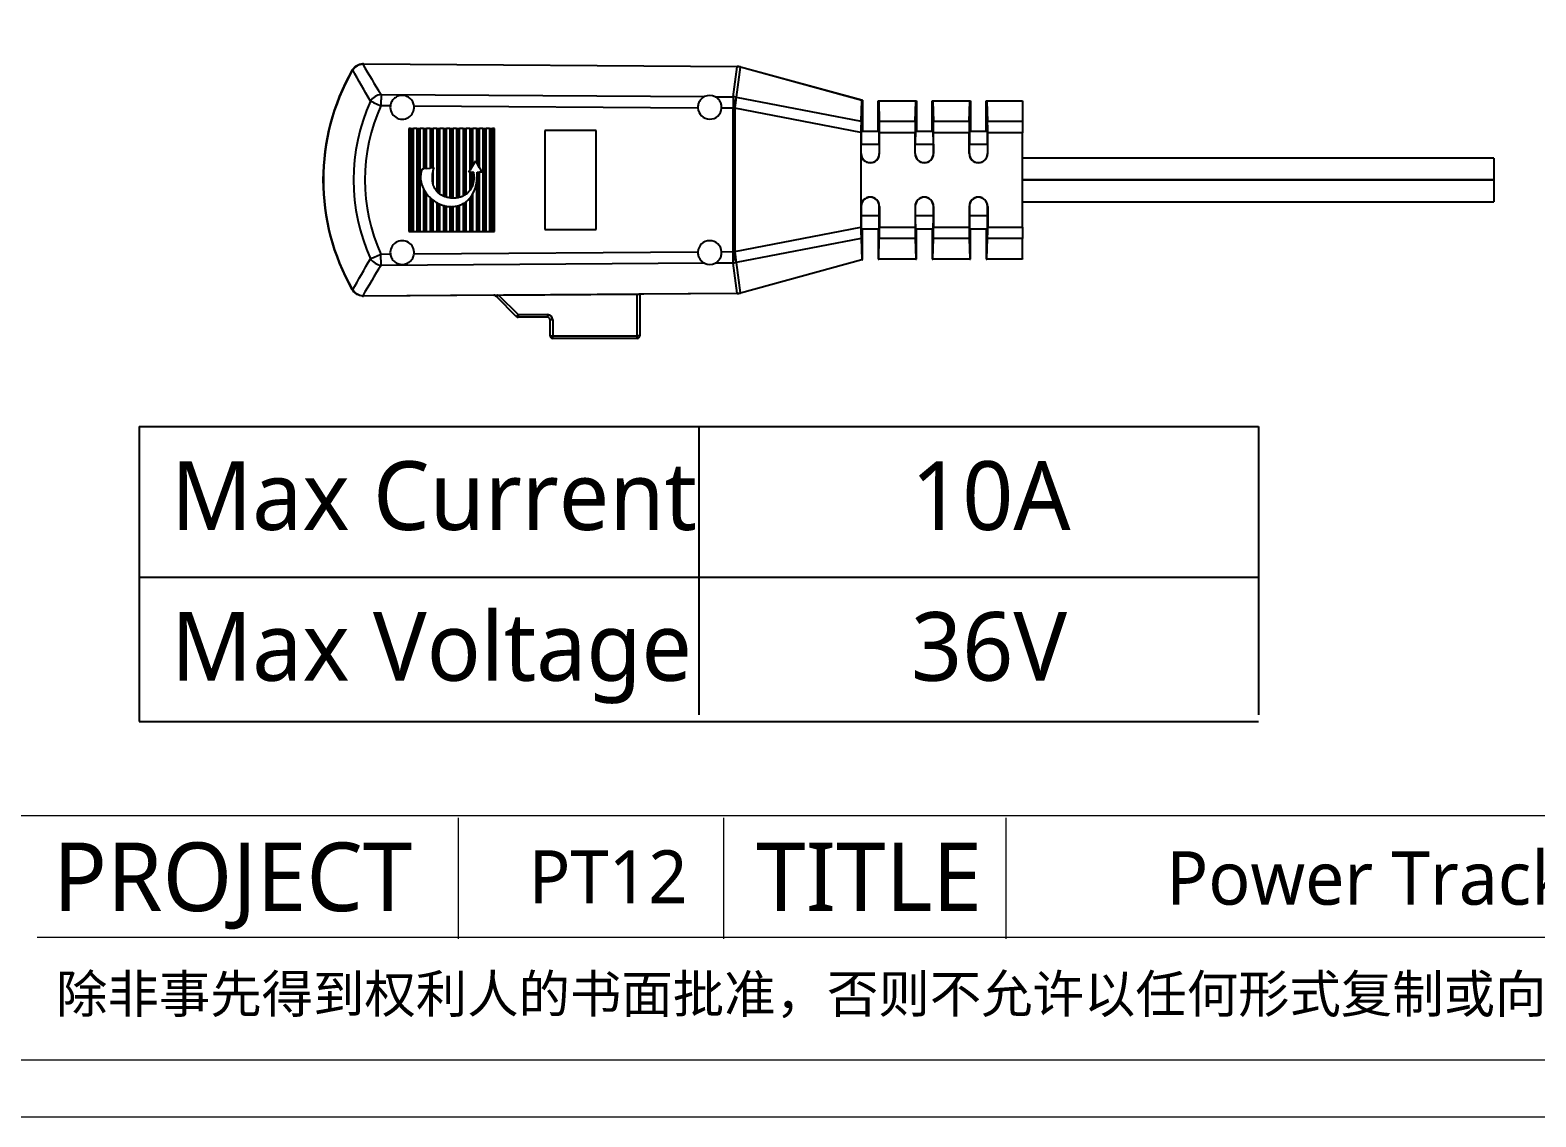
# Model space of a CAD drawing. Header units: millimetres. Extents: x 1044 to 1496, y -6 to 477.
# Drawn here: x 1117.6 to 1231.7, y -6.3 to 76 of the extents above; entities that cross this region are included whole.
import ezdxf

# ---------------------------------------------------------------- set-up
doc = ezdxf.new("R2010")
doc.units = ezdxf.units.MM
doc.layers.get('Defpoints').update_dxf_attribs({"color": 6, "lineweight": 9})
doc.layers.add('Dimension', color=136, linetype='Continuous', lineweight=9)
doc.layers.add('SolidLine', color=7, linetype='Continuous', lineweight=30)
doc.styles.add('微软雅黑-Light', font='')
doc.styles.get('微软雅黑-Light').set_extended_font_data('Microsoft YaHei Light')

msp = doc.modelspace()

# ---------------------------------------------------------------- linework, layer by layer
at = {"layer": 'Defpoints'}
for p, q in [((1048.742, 16.497), (1491.498, 16.497)), ((1150.068, 16.313), (1150.068, 7.149)), ((1170.166, 16.313), (1170.166, 7.149)), ((1191.55, 16.313), (1191.55, 7.149)), ((1491.498, 7.241), (1118.163, 7.241))]:
    msp.add_line(p, q, dxfattribs=at)
for points in [[(1495.862, -6.336), (1495.862, 312.264), (1044.422, 312.264), (1044.422, -6.336)], [(1491.542, -2.016), (1491.542, 307.944), (1048.742, 307.944), (1048.742, -2.016)]]:
    msp.add_lwpolyline(points, close=True, dxfattribs=at)
at = {"layer": 'Dimension', "lineweight": -3}
for p, q in [((1125.909, 45.947), (1210.691, 45.947)), ((1125.909, 45.947), (1125.909, 23.608)), ((1168.3, 45.947), (1168.3, 24.104)), ((1210.691, 45.947), (1210.691, 24.104)), ((1125.909, 34.529), (1210.691, 34.529)), ((1125.909, 23.608), (1210.691, 23.608))]:
    msp.add_line(p, q, dxfattribs=at)
at = {"layer": 'SolidLine', "color": 7, "linetype": 'Continuous', "lineweight": 25}
for p, q in [((1142.9, 73.41), (1171.196, 73.215)), ((1171.195, 73.188), (1142.9, 73.384)), ((1170.895, 70.908), (1171.209, 73.188)), ((1171.432, 73.158), (1171.118, 70.877)), ((1180.633, 70.639), (1171.446, 73.154)), ((1171.453, 73.18), (1180.635, 70.667)), ((1144.223, 71.092), (1168.731, 70.923)), ((1169.533, 70.917), (1170.895, 70.908)), ((1171.118, 70.877), (1171.13, 70.874)), ((1171.13, 70.874), (1180.587, 69.051)), ((1144.933, 70.221), (1144.217, 70.226)), ((1168.228, 70.06), (1146.722, 70.209)), ((1170.889, 70.042), (1170.024, 70.048)), ((1170.901, 70.039), (1170.889, 70.042)), ((1171.035, 70.039), (1170.901, 70.039)), ((1170.901, 59.19), (1170.901, 70.039)), ((1171.035, 70.039), (1171.035, 59.19)), ((1180.578, 68.2), (1171.035, 70.039)), ((1180.587, 69.051), (1180.633, 70.639)), ((1180.635, 70.667), (1180.686, 70.653)), ((1180.686, 70.653), (1180.686, 68.314)), ((1181.87, 68.314), (1181.87, 70.614)), ((1181.87, 70.614), (1181.921, 70.614)), ((1181.921, 70.614), (1184.735, 70.614)), ((1181.923, 70.588), (1181.969, 69.055)), ((1184.733, 70.588), (1181.923, 70.588)), ((1184.687, 69.055), (1184.733, 70.588)), ((1184.735, 70.614), (1184.786, 70.614)), ((1184.786, 70.614), (1184.786, 68.314)), ((1185.97, 68.314), (1185.97, 70.614)), ((1185.97, 70.614), (1186.021, 70.614)), ((1186.021, 70.614), (1188.835, 70.614)), ((1186.023, 70.588), (1186.069, 69.055)), ((1188.833, 70.588), (1186.023, 70.588)), ((1188.787, 69.055), (1188.833, 70.588)), ((1188.835, 70.614), (1188.886, 70.614)), ((1188.886, 70.614), (1188.886, 68.314)), ((1190.07, 68.314), (1190.07, 70.614)), ((1190.07, 70.614), (1190.121, 70.614)), ((1190.121, 70.614), (1192.826, 70.614)), ((1190.123, 70.588), (1190.169, 69.055)), ((1192.826, 70.588), (1190.123, 70.588)), ((1192.826, 70.614), (1192.826, 70.588)), ((1192.826, 70.588), (1192.826, 69.055)), ((1146.444, 68.514), (1146.326, 68.514)), ((1146.326, 68.514), (1146.326, 60.714)), ((1146.444, 68.514), (1146.444, 60.714)), ((1146.444, 68.514), (1146.562, 68.514)), ((1146.562, 68.514), (1146.562, 60.714)), ((1146.562, 68.514), (1146.679, 68.514)), ((1146.679, 60.714), (1146.679, 68.514)), ((1146.944, 68.514), (1146.679, 68.514)), ((1146.944, 68.514), (1146.944, 60.714)), ((1146.944, 68.514), (1147.062, 68.514)), ((1147.062, 68.514), (1147.062, 60.714)), ((1147.062, 68.514), (1147.179, 68.514)), ((1147.179, 60.714), (1147.179, 68.514)), ((1147.444, 68.514), (1147.179, 68.514)), ((1147.444, 68.514), (1147.444, 65.457)), ((1147.444, 68.514), (1147.562, 68.514)), ((1147.562, 68.514), (1147.562, 65.47)), ((1147.562, 68.514), (1147.679, 68.514)), ((1147.944, 68.514), (1147.679, 68.514)), ((1147.679, 65.482), (1147.679, 68.514)), ((1147.944, 68.514), (1147.944, 65.511)), ((1147.944, 68.514), (1148.062, 68.514)), ((1148.062, 68.514), (1148.062, 65.524)), ((1148.062, 68.514), (1148.179, 68.514)), ((1148.179, 65.536), (1148.179, 68.514)), ((1148.444, 68.514), (1148.179, 68.514)), ((1148.444, 68.514), (1148.444, 63.747)), ((1148.444, 68.514), (1148.562, 68.514)), ((1148.562, 68.514), (1148.562, 63.631)), ((1148.562, 68.514), (1148.679, 68.514)), ((1148.944, 68.514), (1148.679, 68.514)), ((1148.679, 63.539), (1148.679, 68.514)), ((1148.944, 68.514), (1148.944, 63.39)), ((1148.944, 68.514), (1149.062, 68.514)), ((1149.062, 68.514), (1149.062, 63.343)), ((1149.062, 68.514), (1149.179, 68.514)), ((1149.179, 63.306), (1149.179, 68.514)), ((1149.444, 68.514), (1149.179, 68.514)), ((1149.444, 68.514), (1149.444, 63.25)), ((1149.444, 68.514), (1149.562, 68.514)), ((1149.562, 68.514), (1149.562, 63.238)), ((1149.562, 68.514), (1149.679, 68.514)), ((1149.944, 68.514), (1149.679, 68.514)), ((1149.679, 63.233), (1149.679, 68.514)), ((1149.944, 68.514), (1149.944, 63.25)), ((1149.944, 68.514), (1150.062, 68.514)), ((1150.062, 68.514), (1150.062, 63.269)), ((1150.062, 68.514), (1150.179, 68.514)), ((1150.444, 68.514), (1150.179, 68.514)), ((1150.179, 63.297), (1150.179, 68.514)), ((1150.444, 68.514), (1150.444, 63.397)), ((1150.444, 68.514), (1150.562, 68.514)), ((1150.562, 68.514), (1150.562, 63.461)), ((1150.562, 68.514), (1150.679, 68.514)), ((1150.944, 68.514), (1150.679, 68.514)), ((1150.679, 63.539), (1150.679, 68.514)), ((1150.944, 68.514), (1150.944, 65.324)), ((1150.944, 68.514), (1151.062, 68.514)), ((1151.062, 68.514), (1151.062, 65.516)), ((1151.062, 68.514), (1151.179, 68.514)), ((1151.179, 65.709), (1151.179, 68.514)), ((1151.444, 68.514), (1151.179, 68.514)), ((1151.444, 68.514), (1151.444, 65.978)), ((1151.444, 68.514), (1151.562, 68.514)), ((1151.562, 68.514), (1151.562, 65.75)), ((1151.562, 68.514), (1151.679, 68.514)), ((1151.679, 65.522), (1151.679, 68.514)), ((1151.944, 68.514), (1151.679, 68.514)), ((1151.944, 68.514), (1151.944, 60.714)), ((1151.944, 68.514), (1152.062, 68.514)), ((1152.062, 68.514), (1152.179, 68.514)), ((1152.062, 68.514), (1152.062, 60.714)), ((1152.179, 60.714), (1152.179, 68.514)), ((1152.444, 68.514), (1152.179, 68.514)), ((1152.444, 68.514), (1152.444, 60.714)), ((1152.444, 68.514), (1152.562, 68.514)), ((1152.562, 68.514), (1152.562, 60.714)), ((1152.562, 68.514), (1152.679, 68.514)), ((1152.826, 68.514), (1152.679, 68.514)), ((1152.679, 60.714), (1152.679, 68.514)), ((1152.826, 60.714), (1152.826, 68.514)), ((1181.969, 69.055), (1184.687, 69.055)), ((1186.069, 69.055), (1188.787, 69.055)), ((1190.169, 69.055), (1192.826, 69.055)), ((1192.826, 69.055), (1192.826, 68.189)), ((1160.526, 68.364), (1156.626, 68.364)), ((1156.626, 68.364), (1156.626, 60.864)), ((1160.526, 60.864), (1160.526, 68.364)), ((1180.578, 68.2), (1180.578, 66.614)), ((1180.594, 66.614), (1180.594, 67.314)), ((1180.594, 67.314), (1181.962, 67.314)), ((1180.611, 68.314), (1181.945, 68.314)), ((1181.962, 67.314), (1181.962, 66.614)), ((1181.978, 66.614), (1181.978, 68.189)), ((1184.678, 68.189), (1181.978, 68.189)), ((1184.678, 66.614), (1184.678, 68.189)), ((1184.694, 66.614), (1184.694, 67.314)), ((1184.694, 67.314), (1186.062, 67.314)), ((1184.711, 68.314), (1186.045, 68.314)), ((1186.062, 67.314), (1186.062, 66.614)), ((1186.078, 66.614), (1186.078, 68.189)), ((1188.778, 68.189), (1186.078, 68.189)), ((1188.778, 66.614), (1188.778, 68.189)), ((1188.794, 66.614), (1188.794, 67.314)), ((1188.794, 67.314), (1190.162, 67.314)), ((1188.811, 68.314), (1190.145, 68.314)), ((1190.162, 67.314), (1190.162, 66.614)), ((1190.178, 66.614), (1190.178, 68.189)), ((1192.826, 68.189), (1190.178, 68.189)), ((1192.826, 61.039), (1192.826, 68.189)), ((1180.578, 66.614), (1180.578, 62.614)), ((1180.594, 66.614), (1180.578, 66.614)), ((1181.962, 66.614), (1181.978, 66.614)), ((1184.694, 66.614), (1184.678, 66.614)), ((1186.062, 66.614), (1186.078, 66.614)), ((1188.794, 66.614), (1188.778, 66.614)), ((1190.162, 66.614), (1190.178, 66.614)), ((1228.531, 66.264), (1192.826, 66.264)), ((1228.531, 66.264), (1228.531, 64.628)), ((1147.337, 65.446), (1147.444, 65.457)), ((1147.562, 65.47), (1147.444, 65.457)), ((1147.679, 65.482), (1147.562, 65.47)), ((1147.679, 65.482), (1147.944, 65.511)), ((1148.062, 65.524), (1147.944, 65.511)), ((1148.179, 65.536), (1148.062, 65.524)), ((1148.179, 65.536), (1148.239, 65.543)), ((1148.179, 64.25), (1148.179, 65.317)), ((1150.863, 65.191), (1150.944, 65.324)), ((1150.944, 65.191), (1150.863, 65.191)), ((1151.062, 65.516), (1150.944, 65.324)), ((1150.944, 65.191), (1150.944, 63.803)), ((1150.944, 65.191), (1151.062, 65.191)), ((1151.179, 65.709), (1151.062, 65.516)), ((1151.062, 65.191), (1151.062, 63.985)), ((1151.062, 65.191), (1151.179, 65.191)), ((1151.179, 65.709), (1151.398, 66.068)), ((1151.229, 65.191), (1151.179, 65.191)), ((1151.179, 64.273), (1151.179, 65.191)), ((1151.398, 66.068), (1151.444, 65.978)), ((1151.562, 65.75), (1151.444, 65.978)), ((1151.497, 65.191), (1151.562, 65.191)), ((1151.679, 65.522), (1151.562, 65.75)), ((1151.562, 65.191), (1151.562, 60.714)), ((1151.562, 65.191), (1151.679, 65.191)), ((1151.679, 65.522), (1151.849, 65.191)), ((1151.679, 60.714), (1151.679, 65.191)), ((1151.849, 65.191), (1151.679, 65.191)), ((1147.444, 63.932), (1147.444, 60.714)), ((1151.444, 64.375), (1151.444, 60.714)), ((1228.531, 64.628), (1192.826, 64.628)), ((1228.531, 64.601), (1192.826, 64.601)), ((1228.531, 64.628), (1228.531, 64.601)), ((1228.531, 64.601), (1228.531, 62.964)), ((1147.562, 63.731), (1147.562, 60.714)), ((1147.679, 60.714), (1147.679, 63.566)), ((1147.944, 63.274), (1147.944, 60.714)), ((1148.062, 63.169), (1148.062, 60.714)), ((1148.179, 60.714), (1148.179, 63.076)), ((1148.444, 62.902), (1148.444, 60.714)), ((1148.562, 62.838), (1148.562, 60.714)), ((1148.679, 60.714), (1148.679, 62.783)), ((1150.444, 62.821), (1150.444, 60.714)), ((1150.562, 62.891), (1150.562, 60.714)), ((1150.679, 60.714), (1150.679, 62.974)), ((1150.944, 63.226), (1150.944, 60.714)), ((1151.062, 63.38), (1151.062, 60.714)), ((1151.179, 60.714), (1151.179, 63.575)), ((1192.826, 62.964), (1228.531, 62.964)), ((1148.944, 62.683), (1148.944, 60.714)), ((1149.062, 62.651), (1149.062, 60.714)), ((1149.179, 60.714), (1149.179, 62.625)), ((1149.444, 62.592), (1149.444, 60.714)), ((1149.562, 62.589), (1149.562, 60.714)), ((1149.679, 60.714), (1149.679, 62.593)), ((1149.944, 62.632), (1149.944, 60.714)), ((1150.062, 62.662), (1150.062, 60.714)), ((1150.179, 60.714), (1150.179, 62.7)), ((1180.578, 62.614), (1180.578, 61.029)), ((1180.594, 62.614), (1180.578, 62.614)), ((1180.594, 62.614), (1180.594, 61.914)), ((1180.594, 61.914), (1181.962, 61.914)), ((1181.962, 62.614), (1181.978, 62.614)), ((1181.962, 61.914), (1181.962, 62.614)), ((1181.978, 62.614), (1181.978, 61.039)), ((1184.678, 62.614), (1184.678, 61.039)), ((1184.694, 62.614), (1184.678, 62.614)), ((1184.694, 62.614), (1184.694, 61.914)), ((1184.694, 61.914), (1186.062, 61.914)), ((1186.062, 62.614), (1186.078, 62.614)), ((1186.062, 61.914), (1186.062, 62.614)), ((1186.078, 62.614), (1186.078, 61.039)), ((1188.778, 62.614), (1188.778, 61.039)), ((1188.794, 62.614), (1188.778, 62.614)), ((1188.794, 62.614), (1188.794, 61.914)), ((1188.794, 61.914), (1190.162, 61.914)), ((1190.162, 62.614), (1190.178, 62.614)), ((1190.162, 61.914), (1190.162, 62.614)), ((1190.178, 62.614), (1190.178, 61.039)), ((1146.326, 60.714), (1146.444, 60.714)), ((1146.444, 60.714), (1146.562, 60.714)), ((1146.562, 60.714), (1146.679, 60.714)), ((1146.679, 60.714), (1146.944, 60.714)), ((1146.944, 60.714), (1147.062, 60.714)), ((1147.062, 60.714), (1147.179, 60.714)), ((1147.179, 60.714), (1147.444, 60.714)), ((1147.444, 60.714), (1147.562, 60.714)), ((1147.562, 60.714), (1147.679, 60.714)), ((1147.679, 60.714), (1147.944, 60.714)), ((1147.944, 60.714), (1148.062, 60.714)), ((1148.062, 60.714), (1148.179, 60.714)), ((1148.179, 60.714), (1148.444, 60.714)), ((1148.444, 60.714), (1148.562, 60.714)), ((1148.562, 60.714), (1148.679, 60.714)), ((1148.679, 60.714), (1148.944, 60.714)), ((1148.944, 60.714), (1149.062, 60.714)), ((1149.062, 60.714), (1149.179, 60.714)), ((1149.179, 60.714), (1149.444, 60.714)), ((1149.444, 60.714), (1149.562, 60.714)), ((1149.562, 60.714), (1149.679, 60.714)), ((1149.679, 60.714), (1149.944, 60.714)), ((1149.944, 60.714), (1150.062, 60.714)), ((1150.062, 60.714), (1150.179, 60.714)), ((1150.179, 60.714), (1150.444, 60.714)), ((1150.444, 60.714), (1150.562, 60.714)), ((1150.562, 60.714), (1150.679, 60.714)), ((1150.679, 60.714), (1150.944, 60.714)), ((1150.944, 60.714), (1151.062, 60.714)), ((1151.062, 60.714), (1151.179, 60.714)), ((1151.179, 60.714), (1151.444, 60.714)), ((1151.444, 60.714), (1151.562, 60.714)), ((1151.562, 60.714), (1151.679, 60.714)), ((1151.679, 60.714), (1151.944, 60.714)), ((1151.944, 60.714), (1152.062, 60.714)), ((1152.062, 60.714), (1152.179, 60.714)), ((1152.179, 60.714), (1152.444, 60.714)), ((1152.444, 60.714), (1152.562, 60.714)), ((1152.562, 60.714), (1152.679, 60.714)), ((1152.679, 60.714), (1152.826, 60.714)), ((1156.626, 60.864), (1160.526, 60.864)), ((1171.035, 59.19), (1180.578, 61.029)), ((1180.611, 60.914), (1181.945, 60.914)), ((1180.686, 58.576), (1180.686, 60.914)), ((1181.87, 60.914), (1181.87, 58.614)), ((1181.978, 61.039), (1184.678, 61.039)), ((1184.711, 60.914), (1186.045, 60.914)), ((1184.786, 58.614), (1184.786, 60.914)), ((1185.97, 60.914), (1185.97, 58.614)), ((1186.078, 61.039), (1188.778, 61.039)), ((1188.811, 60.914), (1190.145, 60.914)), ((1188.886, 58.614), (1188.886, 60.914)), ((1190.07, 60.914), (1190.07, 58.614)), ((1190.178, 61.039), (1192.826, 61.039)), ((1192.826, 61.039), (1192.826, 60.173)), ((1180.587, 60.177), (1171.13, 58.355)), ((1180.587, 60.177), (1180.633, 58.589)), ((1181.923, 58.641), (1181.969, 60.173)), ((1184.687, 60.173), (1181.969, 60.173)), ((1184.687, 60.173), (1184.733, 58.641)), ((1186.023, 58.641), (1186.069, 60.173)), ((1188.787, 60.173), (1186.069, 60.173)), ((1188.787, 60.173), (1188.833, 58.641)), ((1190.123, 58.641), (1190.169, 60.173)), ((1192.826, 60.173), (1190.169, 60.173)), ((1192.826, 58.641), (1192.826, 60.173)), ((1144.217, 59.003), (1144.933, 59.008)), ((1168.731, 58.306), (1144.223, 58.137)), ((1146.722, 59.02), (1168.228, 59.168)), ((1170.895, 58.321), (1169.533, 58.311)), ((1170.024, 59.181), (1170.889, 59.187)), ((1170.889, 59.187), (1170.901, 59.19)), ((1171.209, 56.04), (1170.895, 58.321)), ((1170.901, 59.19), (1171.035, 59.19)), ((1171.13, 58.355), (1171.118, 58.352)), ((1171.118, 58.352), (1171.432, 56.071)), ((1171.446, 56.075), (1180.633, 58.589)), ((1180.635, 58.562), (1171.453, 56.049)), ((1180.635, 58.562), (1180.686, 58.576)), ((1181.87, 58.614), (1181.921, 58.614)), ((1184.735, 58.614), (1181.921, 58.614)), ((1181.923, 58.641), (1184.733, 58.641)), ((1184.735, 58.614), (1184.786, 58.614)), ((1185.97, 58.614), (1186.021, 58.614)), ((1188.835, 58.614), (1186.021, 58.614)), ((1186.023, 58.641), (1188.833, 58.641)), ((1188.835, 58.614), (1188.886, 58.614)), ((1190.07, 58.614), (1190.121, 58.614)), ((1192.826, 58.614), (1190.121, 58.614)), ((1190.123, 58.641), (1192.826, 58.641)), ((1192.826, 58.641), (1192.826, 58.614)), ((1142.9, 55.845), (1171.195, 56.04)), ((1152.77, 55.894), (1153.055, 55.896)), ((1152.77, 55.886), (1152.77, 55.894)), ((1153.055, 55.896), (1153.127, 55.896)), ((1153.127, 55.896), (1163.626, 55.969)), ((1153.127, 55.896), (1154.609, 54.414)), ((1163.626, 52.814), (1163.626, 55.969)), ((1171.196, 56.013), (1163.763, 55.962)), ((1163.826, 55.963), (1163.826, 52.814)), ((1152.77, 55.886), (1142.9, 55.818)), ((1154.468, 54.273), (1152.986, 55.755)), ((1154.609, 54.414), (1156.826, 54.414)), ((1154.609, 54.414), (1154.609, 54.214)), ((1156.826, 54.214), (1154.609, 54.214)), ((1156.826, 54.414), (1156.826, 54.214)), ((1157.226, 54.014), (1157.026, 54.014)), ((1157.026, 52.814), (1157.026, 54.014)), ((1157.226, 54.014), (1157.226, 52.814)), ((1157.026, 52.814), (1157.226, 52.814)), ((1157.226, 52.814), (1163.626, 52.814)), ((1157.226, 52.614), (1157.226, 52.814)), ((1163.626, 52.614), (1157.226, 52.614)), ((1163.826, 52.814), (1163.626, 52.814)), ((1163.626, 52.614), (1163.626, 52.814))]:
    msp.add_line(p, q, dxfattribs=at)
at = {"layer": 'SolidLine', "color": 7, "linetype": 'Continuous', "lineweight": 25, "flags": 128}
for points in [[(1142.823, 73.408), (1142.825, 73.408), (1142.827, 73.406), (1142.829, 73.404), (1142.831, 73.402), (1142.833, 73.398), (1142.835, 73.393), (1142.837, 73.388), (1142.839, 73.382)], [(1142.9, 73.41), (1142.9, 73.41), (1142.9, 73.409), (1142.9, 73.407), (1142.9, 73.404), (1142.9, 73.4), (1142.9, 73.395), (1142.9, 73.39), (1142.9, 73.384)], [(1171.196, 73.215), (1171.196, 73.215), (1171.196, 73.214), (1171.196, 73.211), (1171.196, 73.208), (1171.196, 73.205), (1171.195, 73.2), (1171.195, 73.195), (1171.195, 73.188)], [(1171.453, 73.18), (1171.453, 73.179), (1171.452, 73.178), (1171.452, 73.176), (1171.451, 73.173), (1171.45, 73.17), (1171.449, 73.165), (1171.447, 73.16), (1171.446, 73.154)], [(1142.024, 72.906), (1142.025, 72.906), (1142.026, 72.905), (1142.028, 72.904), (1142.03, 72.902), (1142.034, 72.901), (1142.038, 72.898), (1142.042, 72.896), (1142.048, 72.892)], [(1142.067, 72.974), (1142.066, 72.972), (1142.066, 72.97), (1142.067, 72.967), (1142.069, 72.964), (1142.071, 72.961), (1142.074, 72.957), (1142.078, 72.952), (1142.082, 72.947)], [(1144.223, 71.092), (1144.223, 71.019), (1144.222, 70.933), (1144.221, 70.835), (1144.221, 70.726), (1144.22, 70.608), (1144.219, 70.485), (1144.218, 70.356), (1144.217, 70.226)], [(1170.895, 70.908), (1170.894, 70.835), (1170.894, 70.749), (1170.893, 70.651), (1170.892, 70.542), (1170.892, 70.425), (1170.891, 70.301), (1170.89, 70.172), (1170.889, 70.042)], [(1171.118, 70.877), (1171.098, 70.807), (1171.076, 70.724), (1171.05, 70.629), (1171.021, 70.524), (1170.99, 70.411), (1170.957, 70.291), (1170.923, 70.168), (1170.889, 70.042)], [(1171.13, 70.874), (1171.111, 70.804), (1171.088, 70.721), (1171.062, 70.626), (1171.033, 70.521), (1171.002, 70.408), (1170.97, 70.288), (1170.936, 70.164), (1170.901, 70.039)], [(1143.429, 70.584), (1143.495, 70.554), (1143.573, 70.518), (1143.663, 70.478), (1143.762, 70.433), (1143.869, 70.384), (1143.982, 70.333), (1144.098, 70.28), (1144.217, 70.226)], [(1143.429, 58.645), (1143.495, 58.675), (1143.573, 58.71), (1143.663, 58.751), (1143.762, 58.796), (1143.869, 58.845), (1143.982, 58.896), (1144.098, 58.949), (1144.217, 59.003)], [(1144.223, 58.137), (1144.223, 58.21), (1144.222, 58.296), (1144.221, 58.394), (1144.221, 58.503), (1144.22, 58.62), (1144.219, 58.744), (1144.218, 58.872), (1144.217, 59.003)], [(1170.895, 58.321), (1170.894, 58.393), (1170.894, 58.48), (1170.893, 58.578), (1170.892, 58.687), (1170.892, 58.804), (1170.891, 58.928), (1170.89, 59.056), (1170.889, 59.187)], [(1171.118, 58.352), (1171.098, 58.422), (1171.076, 58.505), (1171.05, 58.6), (1171.021, 58.705), (1170.99, 58.818), (1170.957, 58.937), (1170.923, 59.061), (1170.889, 59.187)], [(1171.13, 58.355), (1171.111, 58.425), (1171.088, 58.508), (1171.062, 58.603), (1171.033, 58.708), (1171.002, 58.821), (1170.97, 58.941), (1170.936, 59.064), (1170.901, 59.19)], [(1142.024, 56.323), (1142.025, 56.323), (1142.026, 56.324), (1142.028, 56.325), (1142.03, 56.326), (1142.034, 56.328), (1142.038, 56.33), (1142.042, 56.333), (1142.048, 56.336)], [(1142.067, 56.255), (1142.066, 56.257), (1142.066, 56.259), (1142.067, 56.261), (1142.069, 56.264), (1142.071, 56.268), (1142.074, 56.272), (1142.078, 56.276), (1142.082, 56.281)], [(1153.055, 55.896), (1153.031, 55.876), (1153.008, 55.859), (1152.986, 55.845), (1152.966, 55.834), (1152.948, 55.826), (1152.933, 55.823), (1152.921, 55.823), (1152.913, 55.828)], [(1153.127, 55.896), (1153.1, 55.869), (1153.073, 55.842), (1153.049, 55.818), (1153.027, 55.796), (1153.01, 55.779), (1152.997, 55.765), (1152.989, 55.757), (1152.986, 55.755)], [(1171.196, 56.013), (1171.196, 56.014), (1171.196, 56.015), (1171.196, 56.017), (1171.196, 56.02), (1171.196, 56.024), (1171.195, 56.029), (1171.195, 56.034), (1171.195, 56.04)], [(1171.453, 56.049), (1171.453, 56.049), (1171.452, 56.051), (1171.452, 56.053), (1171.451, 56.055), (1171.45, 56.059), (1171.449, 56.064), (1171.447, 56.069), (1171.446, 56.075)], [(1142.823, 55.821), (1142.825, 55.821), (1142.827, 55.822), (1142.829, 55.824), (1142.831, 55.827), (1142.833, 55.831), (1142.835, 55.835), (1142.837, 55.841), (1142.839, 55.847)], [(1142.9, 55.818), (1142.9, 55.819), (1142.9, 55.82), (1142.9, 55.822), (1142.9, 55.825), (1142.9, 55.829), (1142.9, 55.834), (1142.9, 55.839), (1142.9, 55.845)], [(1154.609, 54.414), (1154.582, 54.387), (1154.555, 54.36), (1154.531, 54.336), (1154.509, 54.314), (1154.492, 54.297), (1154.479, 54.284), (1154.471, 54.276), (1154.468, 54.273)]]:
    msp.add_lwpolyline(points, dxfattribs=at)
at = {"layer": 'SolidLine', "color": 7, "linetype": 'Continuous', "lineweight": 25}
for centre, radius, start, end in [((1142.893, 72.41), 1, 89.60486, 93.99561), ((1142.894, 72.584), 0.8, 89.60486, 93.99561), ((1171.19, 72.388), 0.8, 88.60144, 89.60486), ((1171.189, 72.215), 1, 88.60144, 89.60486), ((1171.302, 73.189), 0.0926, 163.7688, 180.52512), ((1171.189, 72.215), 1, 75.69729, 88.60144), ((1171.343, 73.183), 0.0927, 343.77531, 0.51915), ((1171.234, 72.382), 0.8, 74.69386, 75.69729), ((1171.189, 72.215), 1, 74.69386, 75.69729), ((1156.564, 64.614), 16.738, 150.30612, 209.69388), ((1156.564, 64.614), 16.711, 150.30612, 209.69388), ((1144.413, 69.92), 1.187, 99.19077, 145.9737), ((1169.126, 70.114), 0.9, 63.14146, 116.06827), ((1170.849, 69.753), 1.156, 76.5714, 87.72737), ((1166.676, 70.955), 4.454, 348.12766, 358.95651), ((1156.564, 64.614), 14.429, 155.55964, 204.44036), ((1156.564, 64.614), 13.563, 155.55964, 204.44036), ((1145.826, 70.114), 0.9, 173.20258, 6.00715), ((1169.126, 70.114), 0.9, 183.44835, 355.76137), ((1181.278, 66.614), 0.7, 180, 0), ((1181.278, 66.614), 0.684, 180, 0), ((1185.378, 66.614), 0.7, 180, 0), ((1185.378, 66.614), 0.684, 180, 0), ((1189.478, 66.614), 0.7, 180, 0), ((1189.478, 66.614), 0.684, 180, 0), ((1181.278, 62.614), 0.7, 0, 180), ((1181.278, 62.614), 0.684, 0, 180), ((1185.378, 62.614), 0.7, 0, 180), ((1185.378, 62.614), 0.684, 0, 180), ((1189.478, 62.614), 0.7, 0, 180), ((1189.478, 62.614), 0.684, 0, 180), ((1145.826, 59.114), 0.9, 353.99285, 186.79742), ((1169.126, 59.114), 0.9, 4.23863, 176.55165), ((1144.413, 59.309), 1.187, 214.0263, 260.80923), ((1169.126, 59.114), 0.9, 243.93173, 296.85854), ((1170.849, 59.476), 1.156, 272.27263, 283.4286), ((1166.676, 58.274), 4.454, 1.04349, 11.87234), ((1171.19, 56.84), 0.8, 270.39514, 271.39856), ((1171.189, 57.013), 1, 270.39514, 271.39856), ((1171.302, 56.04), 0.0926, 179.47488, 196.2312), ((1171.189, 57.013), 1, 271.39856, 284.30271), ((1171.234, 56.846), 0.8, 284.30271, 285.30614), ((1171.343, 56.045), 0.0927, 359.48085, 16.22469), ((1171.189, 57.013), 1, 284.30271, 285.30614), ((1142.893, 56.818), 1, 266.00439, 270.39514), ((1142.894, 56.645), 0.8, 266.00439, 270.39514), ((1154.609, 54.414), 0.2, 225, 270), ((1156.826, 54.014), 0.4, 0, 90), ((1156.826, 54.014), 0.2, 0, 90), ((1157.226, 52.814), 0.2, 180, 270), ((1163.626, 52.814), 0.2, 270, 0)]:
    msp.add_arc(centre, radius, start, end, dxfattribs=at)
for centre, major_axis, ratio, start_param, end_param in [((1171.189, 72.215), (0.991, -0.137), 0.9728355, 1.4581864, 1.6834063), ((1180.635, 70.459), (0, 0.207), 0.0168356, 6.2785763, 6.8021751), ((1181.921, 70.414), (0, 0.2), 0.0174551, 5.7595865, 6.2831853), ((1184.735, 70.414), (0, 0.2), 0.0174551, 0, 0.5235988), ((1186.021, 70.414), (0, 0.2), 0.0174551, 5.7595865, 6.2831853), ((1188.835, 70.414), (0, 0.2), 0.0174551, 0, 0.5235988), ((1190.121, 70.414), (0, 0.2), 0.0174551, 5.7595865, 6.2831853), ((1180.596, 68.17), (-0.001, 1.018), 0.0173281, 0.5253296, 1.5420779), ((1181.961, 68.189), (0, 1), 0.0174551, 4.712389, 5.7595865), ((1184.696, 68.189), (0, 1), 0.0174551, 0.5235988, 1.5707963), ((1186.061, 68.189), (0, 1), 0.0174551, 4.712389, 5.7595865), ((1188.796, 68.189), (0, 1), 0.0174551, 0.5235988, 1.5707963), ((1190.161, 68.189), (0, 1), 0.0174551, 4.712389, 5.7595865), ((1180.611, 67.314), (0, 1), 0.0174551, 0, 1.5707963), ((1181.945, 67.314), (0, 1), 0.0174551, 4.712389, 6.2831853), ((1184.711, 67.314), (0, 1), 0.0174551, 0, 1.5707963), ((1186.045, 67.314), (0, 1), 0.0174551, 4.712389, 6.2831853), ((1188.811, 67.314), (0, 1), 0.0174551, 0, 1.5707963), ((1190.145, 67.314), (0, 1), 0.0174551, 4.712389, 6.2831853), ((1180.611, 61.914), (0, 1), 0.0174551, 1.5707963, 3.1415927), ((1181.945, 61.914), (0, 1), 0.0174551, 3.1415927, 4.712389), ((1184.711, 61.914), (0, 1), 0.0174551, 1.5707963, 3.1415927), ((1186.045, 61.914), (0, 1), 0.0174551, 3.1415927, 4.712389), ((1188.811, 61.914), (0, 1), 0.0174551, 1.5707963, 3.1415927), ((1190.145, 61.914), (0, 1), 0.0174551, 3.1415927, 4.712389), ((1180.596, 61.058), (0.001, 1.018), 0.0173281, 1.5995148, 2.616263), ((1181.961, 61.039), (0, 1), 0.0174551, 3.6651914, 4.712389), ((1184.696, 61.039), (0, 1), 0.0174551, 1.5707963, 2.6179939), ((1186.061, 61.039), (0, 1), 0.0174551, 3.6651914, 4.712389), ((1188.796, 61.039), (0, 1), 0.0174551, 1.5707963, 2.6179939), ((1190.161, 61.039), (0, 1), 0.0174551, 3.6651914, 4.712389), ((1180.635, 58.769), (0, 0.207), 0.0168356, 2.6226029, 3.1462017), ((1181.921, 58.814), (0, 0.2), 0.0174551, 3.1415927, 3.6651914), ((1184.735, 58.814), (0, 0.2), 0.0174551, 2.6179939, 3.1415927), ((1186.021, 58.814), (0, 0.2), 0.0174551, 3.1415927, 3.6651914), ((1188.835, 58.814), (0, 0.2), 0.0174551, 2.6179939, 3.1415927), ((1190.121, 58.814), (0, 0.2), 0.0174551, 3.1415927, 3.6651914), ((1171.189, 57.013), (0.991, 0.137), 0.9728355, 4.599779, 4.8249989)]:
    msp.add_ellipse(centre, major_axis=major_axis, ratio=ratio, start_param=start_param, end_param=end_param, dxfattribs=at)
for points, knots in [([(1142.067, 72.974), (1142.152, 73.099), (1142.265, 73.203), (1142.461, 73.315), (1142.531, 73.346), (1142.674, 73.389), (1142.748, 73.403), (1142.823, 73.408)], [0, 0, 0, 0, 0.5, 0.5, 0.75, 0.75, 1, 1, 1, 1]), ([(1142.839, 73.382), (1142.764, 73.375), (1142.691, 73.361), (1142.548, 73.317), (1142.477, 73.286), (1142.282, 73.174), (1142.168, 73.07), (1142.082, 72.947)], [0, 0, 0, 0, 0.25, 0.25, 0.5, 0.5, 1, 1, 1, 1]), ([(1146.722, 70.209), (1146.709, 70.325), (1146.675, 70.435), (1146.572, 70.63), (1146.504, 70.715), (1146.349, 70.854), (1146.26, 70.91), (1146.062, 70.99), (1145.948, 71.014), (1145.717, 71.015), (1145.604, 70.993), (1145.404, 70.916), (1145.315, 70.862), (1145.157, 70.725), (1145.089, 70.642), (1144.983, 70.447), (1144.947, 70.337), (1144.933, 70.221)], [0, 0, 0, 0, 0.125, 0.125, 0.25, 0.25, 0.375, 0.375, 0.5, 0.5, 0.625, 0.625, 0.75, 0.75, 0.875, 0.875, 1, 1, 1, 1]), ([(1168.731, 70.923), (1168.66, 70.888), (1168.595, 70.845), (1168.474, 70.739), (1168.418, 70.676), (1168.323, 70.529), (1168.284, 70.445), (1168.233, 70.261), (1168.222, 70.161), (1168.228, 70.06)], [0, 0, 0, 0, 0.25, 0.25, 0.5, 0.5, 0.75, 0.75, 1, 1, 1, 1]), ([(1170.024, 70.048), (1170.031, 70.148), (1170.022, 70.247), (1169.974, 70.433), (1169.936, 70.518), (1169.844, 70.665), (1169.789, 70.729), (1169.669, 70.837), (1169.604, 70.881), (1169.533, 70.917)], [0, 0, 0, 0, 0.25, 0.25, 0.5, 0.5, 0.75, 0.75, 1, 1, 1, 1]), ([(1148.179, 64.25), (1148.132, 64.423), (1148.114, 64.601), (1148.118, 64.963), (1148.141, 65.142), (1148.179, 65.317)], [0, 0, 0, 0, 0.5, 0.5, 1, 1, 1, 1]), ([(1148.444, 63.747), (1148.406, 63.79), (1148.29, 63.941), (1148.215, 64.119), (1148.179, 64.25)], [0.66462961, 0.66462961, 0.66462961, 0.66462961, 0.69606774, 0.76899544, 0.76899544, 0.76899544, 0.76899544]), ([(1150.679, 62.974), (1150.744, 63.024), (1150.836, 63.106), (1150.918, 63.196), (1150.944, 63.226)], [0.680539101, 0.680539101, 0.680539101, 0.680539101, 0.712550041, 0.728329545, 0.728329545, 0.728329545, 0.728329545]), ([(1149.679, 62.593), (1149.71, 62.596), (1149.799, 62.604), (1149.887, 62.619), (1149.944, 62.632)], [0.541018423, 0.541018423, 0.541018423, 0.541018423, 0.553064132, 0.575558018, 0.575558018, 0.575558018, 0.575558018]), ([(1144.933, 59.008), (1144.947, 58.892), (1144.983, 58.782), (1145.088, 58.588), (1145.157, 58.504), (1145.314, 58.367), (1145.404, 58.313), (1145.603, 58.236), (1145.717, 58.214), (1145.949, 58.215), (1146.061, 58.239), (1146.26, 58.318), (1146.349, 58.374), (1146.504, 58.513), (1146.571, 58.597), (1146.674, 58.793), (1146.709, 58.904), (1146.722, 59.02)], [0, 0, 0, 0, 0.125, 0.125, 0.25, 0.25, 0.375, 0.375, 0.5, 0.5, 0.625, 0.625, 0.75, 0.75, 0.875, 0.875, 1, 1, 1, 1]), ([(1168.228, 59.168), (1168.222, 59.068), (1168.233, 58.969), (1168.284, 58.784), (1168.323, 58.7), (1168.417, 58.554), (1168.473, 58.491), (1168.594, 58.384), (1168.66, 58.341), (1168.731, 58.306)], [0, 0, 0, 0, 0.25, 0.25, 0.5, 0.5, 0.75, 0.75, 1, 1, 1, 1]), ([(1169.533, 58.311), (1169.604, 58.347), (1169.668, 58.391), (1169.788, 58.498), (1169.843, 58.563), (1169.935, 58.71), (1169.974, 58.796), (1170.021, 58.98), (1170.031, 59.08), (1170.024, 59.181)], [0, 0, 0, 0, 0.25, 0.25, 0.5, 0.5, 0.75, 0.75, 1, 1, 1, 1]), ([(1142.823, 55.821), (1142.673, 55.831), (1142.525, 55.876), (1142.33, 55.988), (1142.268, 56.034), (1142.158, 56.136), (1142.109, 56.192), (1142.067, 56.255)], [0, 0, 0, 0, 0.5, 0.5, 0.75, 0.75, 1, 1, 1, 1]), ([(1142.082, 56.281), (1142.125, 56.22), (1142.174, 56.164), (1142.285, 56.063), (1142.347, 56.018), (1142.542, 55.906), (1142.689, 55.859), (1142.839, 55.847)], [0, 0, 0, 0, 0.25, 0.25, 0.5, 0.5, 1, 1, 1, 1]), ([(1152.913, 55.828), (1152.891, 55.849), (1152.87, 55.862), (1152.837, 55.876), (1152.826, 55.879), (1152.802, 55.884), (1152.788, 55.886), (1152.77, 55.886)], [0, 0, 0, 0, 0.5, 0.5, 0.75, 0.75, 1, 1, 1, 1])]:
    msp.add_open_spline(points, degree=3, knots=knots, dxfattribs=at)
for points in [[(1142.839, 73.382), (1143.278, 72.615), (1143.738, 71.852), (1144.223, 71.092)], [(1142.024, 72.906), (1142.038, 72.929), (1142.052, 72.952), (1142.067, 72.974)], [(1142.082, 72.947), (1142.07, 72.93), (1142.058, 72.911), (1142.048, 72.892)], [(1143.429, 70.584), (1142.957, 71.372), (1142.51, 72.159), (1142.082, 72.947)], [(1147.337, 65.446), (1147.135, 64.926), (1147.206, 64.394), (1147.444, 63.932)], [(1148.179, 65.317), (1148.196, 65.395), (1148.216, 65.471), (1148.239, 65.543)], [(1151.229, 65.191), (1151.277, 64.832), (1151.254, 64.528), (1151.179, 64.273)], [(1151.444, 64.375), (1151.492, 64.643), (1151.508, 64.916), (1151.497, 65.191)], [(1147.444, 63.932), (1147.48, 63.862), (1147.52, 63.795), (1147.562, 63.731)], [(1151.062, 63.985), (1151.027, 63.92), (1150.987, 63.859), (1150.944, 63.803)], [(1151.179, 64.273), (1151.149, 64.171), (1151.11, 64.075), (1151.062, 63.985)], [(1151.179, 63.575), (1151.31, 63.821), (1151.395, 64.096), (1151.444, 64.375)], [(1147.562, 63.731), (1147.599, 63.674), (1147.638, 63.619), (1147.679, 63.566)], [(1147.679, 63.566), (1147.759, 63.463), (1147.848, 63.365), (1147.944, 63.274)], [(1147.944, 63.274), (1147.983, 63.238), (1148.022, 63.203), (1148.062, 63.169)], [(1148.062, 63.169), (1148.1, 63.137), (1148.139, 63.106), (1148.179, 63.076)], [(1148.179, 63.076), (1148.264, 63.013), (1148.353, 62.954), (1148.444, 62.902)], [(1148.562, 63.631), (1148.521, 63.666), (1148.481, 63.705), (1148.444, 63.747)], [(1148.444, 62.902), (1148.483, 62.879), (1148.522, 62.858), (1148.562, 62.838)], [(1148.679, 63.539), (1148.639, 63.567), (1148.599, 63.598), (1148.562, 63.631)], [(1148.562, 62.838), (1148.6, 62.819), (1148.639, 62.8), (1148.679, 62.783)], [(1148.944, 63.39), (1148.85, 63.432), (1148.761, 63.482), (1148.679, 63.539)], [(1148.679, 62.783), (1148.766, 62.744), (1148.854, 62.711), (1148.944, 62.683)], [(1149.062, 63.343), (1149.022, 63.357), (1148.983, 63.373), (1148.944, 63.39)], [(1149.179, 63.306), (1149.14, 63.317), (1149.1, 63.329), (1149.062, 63.343)], [(1149.444, 63.25), (1149.354, 63.263), (1149.265, 63.281), (1149.179, 63.306)], [(1149.562, 63.238), (1149.522, 63.241), (1149.483, 63.245), (1149.444, 63.25)], [(1149.679, 63.233), (1149.64, 63.234), (1149.601, 63.236), (1149.562, 63.238)], [(1149.944, 63.25), (1149.856, 63.238), (1149.768, 63.233), (1149.679, 63.233)], [(1150.062, 63.269), (1150.023, 63.261), (1149.984, 63.255), (1149.944, 63.25)], [(1150.179, 63.297), (1150.14, 63.287), (1150.101, 63.277), (1150.062, 63.269)], [(1150.444, 63.397), (1150.359, 63.356), (1150.27, 63.323), (1150.179, 63.297)], [(1150.179, 62.7), (1150.27, 62.734), (1150.359, 62.774), (1150.444, 62.821)], [(1150.562, 63.461), (1150.523, 63.437), (1150.484, 63.416), (1150.444, 63.397)], [(1150.444, 62.821), (1150.484, 62.843), (1150.523, 62.866), (1150.562, 62.891)], [(1150.679, 63.539), (1150.641, 63.511), (1150.602, 63.485), (1150.562, 63.461)], [(1150.562, 62.891), (1150.601, 62.917), (1150.641, 62.945), (1150.679, 62.974)], [(1150.944, 63.803), (1150.867, 63.701), (1150.777, 63.613), (1150.679, 63.539)], [(1150.944, 63.226), (1150.986, 63.275), (1151.025, 63.326), (1151.062, 63.38)], [(1151.062, 63.38), (1151.104, 63.442), (1151.143, 63.507), (1151.179, 63.575)], [(1148.944, 62.683), (1148.983, 62.671), (1149.022, 62.66), (1149.062, 62.651)], [(1149.062, 62.651), (1149.101, 62.641), (1149.14, 62.632), (1149.179, 62.625)], [(1149.179, 62.625), (1149.267, 62.608), (1149.356, 62.597), (1149.444, 62.592)], [(1149.444, 62.592), (1149.483, 62.59), (1149.522, 62.589), (1149.562, 62.589)], [(1149.562, 62.589), (1149.601, 62.589), (1149.64, 62.591), (1149.679, 62.593)], [(1149.944, 62.632), (1149.984, 62.641), (1150.023, 62.651), (1150.062, 62.662)], [(1150.062, 62.662), (1150.101, 62.674), (1150.14, 62.686), (1150.179, 62.7)], [(1142.082, 56.281), (1142.51, 57.069), (1142.957, 57.857), (1143.429, 58.645)], [(1144.223, 58.137), (1143.738, 57.377), (1143.278, 56.613), (1142.839, 55.847)], [(1142.067, 56.255), (1142.052, 56.277), (1142.038, 56.3), (1142.024, 56.323)], [(1142.048, 56.336), (1142.058, 56.317), (1142.07, 56.299), (1142.082, 56.281)], [(1163.626, 55.969), (1163.677, 55.969), (1163.726, 55.962), (1163.763, 55.962)], [(1152.986, 55.755), (1152.961, 55.78), (1152.937, 55.804), (1152.913, 55.828)]]:
    msp.add_open_spline(points, degree=3, dxfattribs=at)

# ---------------------------------------------------------------- texts
at = {"layer": 'Defpoints', "style": '微软雅黑-Light'}
for s, p in [('PROJECT', (1119.375, 9.244)), ('TITLE', (1172.635, 9.244))]:
    msp.add_text(s, height=5.1933, dxfattribs=at).set_placement(p)
for s, insert, char_height, width, attachment_point in [('PT12', (1155.411, 13.853), 4.0095, 14.99226, 1), ('Power Track', (1218.934, 11.726), 4.05, 60.21772, 5), ('除非事先得到权利人的书面批准，否则不允许以任何形式复制或向第三方披露本文件中的数据和信息，德恩基 拥有所有产权。 info@dengtec.com', (1119.609, 2.497), 2.854, 372.68416, 4)]:
    msp.add_mtext(s, dxfattribs=dict(at, insert=insert, char_height=char_height, width=width, attachment_point=attachment_point))
at = {"layer": 'Dimension', "lineweight": -3, "style": '微软雅黑-Light'}
for s, height, p in [('Max Current', 5.20426, (1128.316, 38.106)), ('10A', 5.2043, (1184.371, 38.106)), ('Max Voltage', 5.20426, (1128.316, 26.689)), ('36V', 5.2043, (1184.371, 26.689))]:
    msp.add_text(s, height=height, dxfattribs=at).set_placement(p)

doc.saveas('drawing.dxf')
